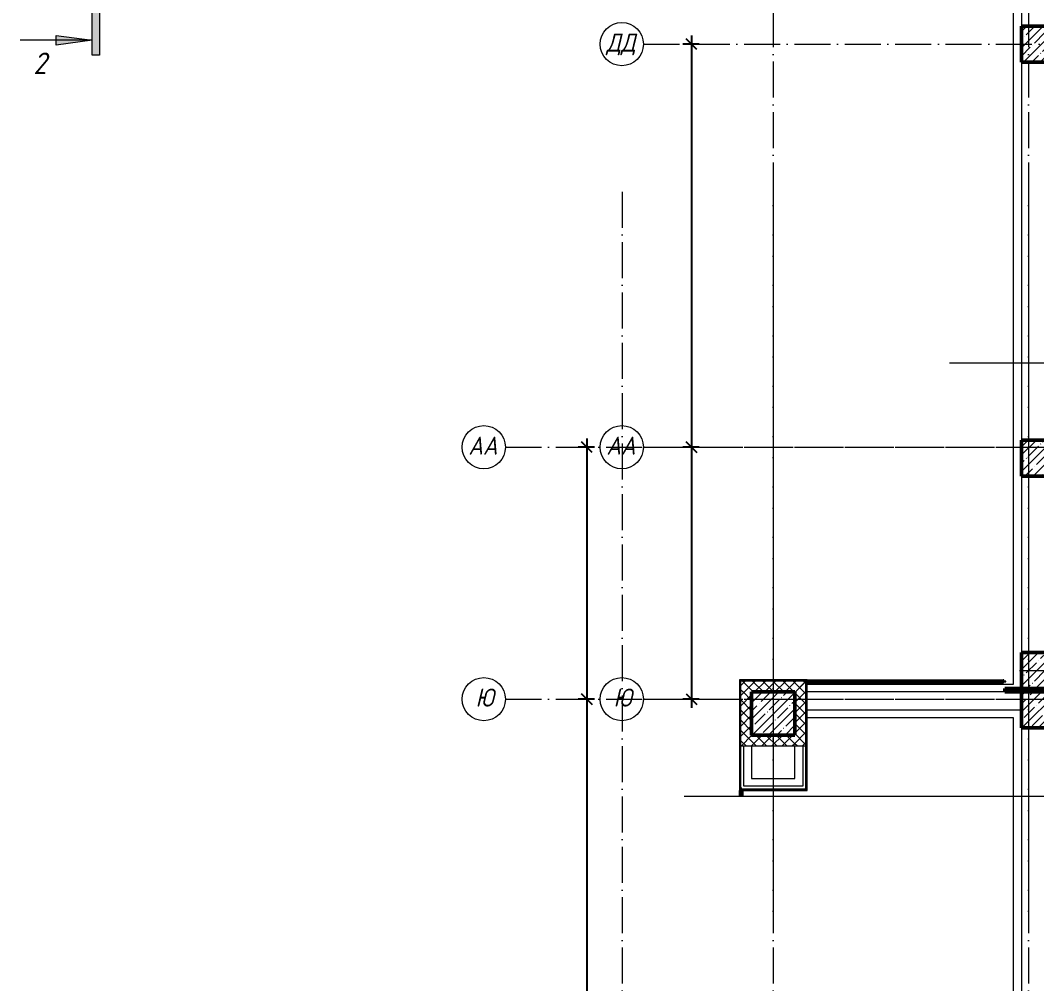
# Model space of a CAD drawing. Header units: millimetres. Extents: x -356862 to 418287, y 0 to 839748.
# Drawn here: x -115931 to -101803, y 497895 to 511277 of the extents above; entities that cross this region are included whole.
import ezdxf

# ---------------------------------------------------------------- set-up
doc = ezdxf.new("R2010")
doc.units = ezdxf.units.MM
doc.linetypes.add('50_200_ШТРИХ_1Т_ш5_п1_п1_', pattern=[700, 500, -100, 0, -100])
for name, color, linetype, lineweight in [('A-____-____-DIMS', 7, 'Continuous', 9), ('A-DETL-GENF-OTLN', 7, 'Continuous', 9), ('A-GENM-____-OTLN', 7, 'Continuous', 9), ('A-WALL-____-MCUT', 7, 'Continuous', 13), ('A-WALL-____-MCUT-1', 7, 'Continuous', 9), ('A-WALL-____-MCUT-2', 7, 'Continuous', 50), ('A-WALL-____-MCUT-3', 7, 'Continuous', 9), ('A-WALL-____-OTLN', 7, 'Continuous', 9), ('A-WALL-____-PATT-1', 7, 'Continuous', 9), ('A-WALL-FNSH-MCUT-1', 7, 'Continuous', 9), ('G-____-____-SYMB', 7, 'Continuous', 9), ('S-COLS-____-MCUT', 7, 'Continuous', 50), ('S-COLS-____-OTLN', 7, 'Continuous', 9), ('S-GRID-____-IDEN', 7, 'Continuous', 9), ('S-GRID-____-OTLN-1', 7, '50_200_ШТРИХ_1Т_ш5_п1_п1_', 9)]:
    doc.layers.add(name, color=color, linetype=linetype, lineweight=lineweight)
doc.layers.add('A-GENM-____-OTLN-2', color=7, linetype='Continuous', lineweight=9, true_color=0xf3e072)
doc.styles.add('ISOCPEUR_I', font='isocpeui.ttf', dxfattribs={"width": 0.9, "height": 2.5})
doc.styles.add('ISOCPEUR_I_10', font='isocpeui.ttf', dxfattribs={"width": 0.9, "height": 180})
doc.styles.add('ISOCPEUR_I_9', font='isocpeui.ttf', dxfattribs={"width": 0.9, "height": 250})
doc.dimstyles.new('ISO-2_5_0_9К_БОЛЬШОЙ_ОСИ', dxfattribs={"dimscale": 304.8, "dimtxt": 248.995294, "dimasz": 0.492126, "dimexe": 0.393701, "dimexo": 0, "dimgap": 0, "dimtad": 1, "dimdec": 0, "dimzin": 0, "dimdsep": 46, "dimtxsty": 'ISOCPEUR_I', "dimblk1": 'OBLIQUE', "dimblk2": 'OBLIQUE', "dimsah": 1, "dimcen": 0.09, "dimdle": 0.393701, "dimazin": 0, "dimtfac": 1, "dimtdec": 4, "dimtix": 1, "dimtmove": 0, "dimatfit": 3, "dimfxl": 1, "dimtvp": 1, "dimtolj": 1, "dimtzin": 0, "dimarcsym": 2})
pattern_1 = [(45, (-71050, -42631.04), (-114.04925, 114.04925), []), (45, (-70935.95, -42631.04), (-114.04925, 114.04925), [201.613, -40.323, 3.353, -36.97])]
pattern_2 = [(45, (-74750, -43231.04), (-114.04925, 114.04925), []), (45, (-74635.95, -43231.04), (-114.04925, 114.04925), [201.613, -40.323, 3.353, -36.97])]
pattern_3 = [(315, (-46181.04, 74750), (114.04925, 114.04925), []), (315, (-46181.04, 74635.95), (114.04925, 114.04925), [201.613, -40.323, 3.353, -36.97])]
pattern_4 = [(45, (-74750, -42681.04), (-114.04925, 114.04925), []), (45, (-74635.95, -42681.04), (-114.04925, 114.04925), [201.613, -40.323, 3.353, -36.97])]
pattern_5 = [(45, (-176515.07, 459015.94), (-70.71068, 70.71068), []), (135, (-176515.07, 459015.94), (-70.71068, -70.71068), [])]

# ---------------------------------------------------------------- blocks, each defined once
blk = doc.blocks.new('BSC_Колонна _Прямоугольная - 600х600-25984397-АР1_План отверстий 1 этажа в осях 1-64_А-ГГ')
at = {"layer": 'S-COLS-____-OTLN'}
h = blk.add_hatch(dxfattribs=at)
h.set_pattern_fill('FP_36', color=256, style=0, pattern_type=2)
h.set_pattern_definition(pattern_1)
h.paths.add_polyline_path([(-300, -300), (300, -300), (300, 300), (-300, 300)], flags=0)
at = {"layer": 'S-COLS-____-MCUT'}
for p, q in [((300, 300), (-300, 300)), ((-300, 300), (-300, -300)), ((300, -300), (300, 300)), ((-300, -300), (300, -300))]:
    blk.add_line(p, q, dxfattribs=at)
blk = doc.blocks.new('BSC_Колонна _Прямоугольная - 500х500-V89-АР1_План отверстий 1 этажа в осях 1-64_А-ГГ')
at = {"layer": 'S-COLS-____-OTLN'}
h = blk.add_hatch(dxfattribs=at)
h.set_pattern_fill('FP_121', color=256, style=0, pattern_type=2)
h.set_pattern_definition(pattern_2)
h.paths.add_polyline_path([(-250, -250), (250, -250), (250, 250), (-250, 250)], flags=0)
at = {"layer": 'S-COLS-____-MCUT'}
for p, q in [((250, 250), (-250, 250)), ((-250, 250), (-250, -250)), ((250, -250), (250, 250)), ((-250, -250), (250, -250))]:
    blk.add_line(p, q, dxfattribs=at)
blk = doc.blocks.new('BSC_Колонна _Прямоугольная - 500х500-V128-АР1_План отверстий 1 этажа в осях 1-64_А-ГГ')
at = {"layer": 'S-COLS-____-OTLN'}
h = blk.add_hatch(dxfattribs=at)
h.set_pattern_fill('FP_161', color=256, style=0, pattern_type=2)
h.set_pattern_definition(pattern_3)
h.paths.add_polyline_path([(-250, 250), (-250, -250), (250, -250), (250, 250)], flags=0)
at = {"layer": 'S-COLS-____-MCUT'}
for p, q in [((250, 250), (-250, 250)), ((-250, 250), (-250, -250)), ((250, -250), (250, 250)), ((-250, -250), (250, -250))]:
    blk.add_line(p, q, dxfattribs=at)
blk = doc.blocks.new('BSC_Колонна _Прямоугольная - 500х500-V134-АР1_План отверстий 1 этажа в осях 1-64_А-ГГ')
at = {"layer": 'S-COLS-____-OTLN'}
h = blk.add_hatch(dxfattribs=at)
h.set_pattern_fill('FP_168', color=256, style=0, pattern_type=2)
h.set_pattern_definition(pattern_4)
h.paths.add_polyline_path([(-250, -250), (250, -250), (250, 250), (-250, 250), (-250, 193)], flags=0)
at = {"layer": 'S-COLS-____-MCUT'}
for p, q in [((250, 250), (-250, 250)), ((-250, 250), (-250, -250)), ((250, -250), (250, 250)), ((-250, -250), (250, -250))]:
    blk.add_line(p, q, dxfattribs=at)
blk = doc.blocks.new('DET_L_Линия разрыва - М100-27490010-АР1_План отверстий 1 этажа в осях 1-64_А-ГГ')
at = {"layer": 'A-DETL-GENF-OTLN'}
blk.add_line((28800, 0), (14700, 0), dxfattribs=at)
blk = doc.blocks.new('Ось сетки - Круг_Ø6_00__ISO-2_5_0_9K_-25732049-АР1_План отверстий 1 этажа в осях 1-64_А-ГГ')
at = {"layer": 'S-GRID-____-IDEN'}
blk.add_circle((0, 0), 3, dxfattribs=at)
blk = doc.blocks.new('_Oblique')
at = {"color": 0, "linetype": 'ByBlock', "lineweight": -2}
blk.add_line((-0.5, -0.5), (0.5, 0.5), dxfattribs=at)
blk = doc.blocks.new('*D13239')
at = {"layer": 'A-____-____-DIMS', "color": 0, "lineweight": -2, "transparency": 16777216}
for p, q in [((-107949, 505347), (-108175, 505347)), ((-108055, 505467), (-108055, 501727)), ((-107949, 501847), (-108175, 501847))]:
    blk.add_line(p, q, dxfattribs=at)
at = {"layer": 'Defpoints', "color": 0, "transparency": 16777216}
for p in [(-107949, 505347), (-108055, 501847), (-107949, 501847)]:
    blk.add_point(p, dxfattribs=at)
at = {"layer": 'A-____-____-DIMS', "color": 0, "lineweight": -2, "transparency": 16777216, "xscale": 150, "yscale": 150, "zscale": 150}
for p, rotation in [((-108055, 505347), 90), ((-108055, 501847), 270)]:
    blk.add_blockref('_Oblique', p, dxfattribs=dict(at, rotation=rotation))
at = {"layer": 'A-____-____-DIMS', "color": 0, "transparency": 16777216, "insert": (-108056, 503597), "char_height": 2.5, "width": 758.48, "attachment_point": 5, "rotation": 90, "style": 'ISOCPEUR_I'}
blk.add_mtext('\\A1;3500', dxfattribs=at)
blk = doc.blocks.new('*D13240')
at = {"layer": 'A-____-____-DIMS', "color": 0, "lineweight": -2, "transparency": 16777216}
for p, q in [((-108055, 501967), (-108055, 495577)), ((-107949, 501847), (-108175, 501847)), ((-107949, 495697), (-108175, 495697))]:
    blk.add_line(p, q, dxfattribs=at)
at = {"layer": 'Defpoints', "color": 0, "transparency": 16777216}
for p in [(-107949, 501847), (-108055, 495697), (-107949, 495697)]:
    blk.add_point(p, dxfattribs=at)
at = {"layer": 'A-____-____-DIMS', "color": 0, "lineweight": -2, "transparency": 16777216, "xscale": 150, "yscale": 150, "zscale": 150}
for p, rotation in [((-108055, 501847), 90), ((-108055, 495697), 270)]:
    blk.add_blockref('_Oblique', p, dxfattribs=dict(at, rotation=rotation))
at = {"layer": 'A-____-____-DIMS', "color": 0, "transparency": 16777216, "insert": (-108056, 498772), "char_height": 2.5, "width": 701.02, "attachment_point": 5, "rotation": 90, "style": 'ISOCPEUR_I'}
blk.add_mtext('\\A1;6150', dxfattribs=at)
blk = doc.blocks.new('BSC_Колонна _Прямоугольная - 600х600-25984397-АР1_План отверстий 1 этажа в осях 1-64_Ю-ЯЯ')
at = {"layer": 'S-COLS-____-OTLN'}
h = blk.add_hatch(dxfattribs=at)
h.set_pattern_fill('FP_43', color=256, style=0, pattern_type=2)
h.set_pattern_definition(pattern_1)
h.paths.add_polyline_path([(-300, -300), (300, -300), (300, 300), (-300, 300), (-300, 62)], flags=0)
at = {"layer": 'S-COLS-____-MCUT'}
for p, q in [((300, 300), (-300, 300)), ((-300, 300), (-300, -300)), ((300, -300), (300, 300)), ((-300, -300), (300, -300))]:
    blk.add_line(p, q, dxfattribs=at)
blk = doc.blocks.new('BSC_Колонна _Прямоугольная - 500х500-V43-АР1_План отверстий 1 этажа в осях 1-64_Ю-ЯЯ')
at = {"layer": 'S-COLS-____-OTLN'}
h = blk.add_hatch(dxfattribs=at)
h.set_pattern_fill('FP_50', color=256, style=0, pattern_type=2)
h.set_pattern_definition([(315, (-51931.04, 74750), (114.04925, 114.04925), []), (315, (-51931.04, 74635.95), (114.04925, 114.04925), [201.613, -40.323, 3.353, -36.97])])
h.paths.add_polyline_path([(-250, 250), (-250, -250), (250, -250), (250, 250)], flags=0)
at = {"layer": 'S-COLS-____-MCUT'}
for p, q in [((250, 250), (-250, 250)), ((-250, 250), (-250, -250)), ((250, -250), (250, 250)), ((-250, -250), (250, -250))]:
    blk.add_line(p, q, dxfattribs=at)
blk = doc.blocks.new('BSC_Колонна _Прямоугольная - 500х500-V60-АР1_План отверстий 1 этажа в осях 1-64_Ю-ЯЯ')
at = {"layer": 'S-COLS-____-OTLN'}
h = blk.add_hatch(dxfattribs=at)
h.set_pattern_fill('FP_67', color=256, style=0, pattern_type=2)
h.set_pattern_definition(pattern_2)
h.paths.add_polyline_path([(-250, -250), (250, -250), (250, 250), (-250, 250)], flags=0)
at = {"layer": 'S-COLS-____-MCUT'}
for p, q in [((250, 250), (-250, 250)), ((-250, 250), (-250, -250)), ((250, -250), (250, 250)), ((-250, -250), (250, -250))]:
    blk.add_line(p, q, dxfattribs=at)
blk = doc.blocks.new('BSC_Колонна _Прямоугольная - 500х500-V135-АР1_План отверстий 1 этажа в осях 1-64_Ю-ЯЯ')
at = {"layer": 'S-COLS-____-OTLN'}
h = blk.add_hatch(dxfattribs=at)
h.set_pattern_fill('FP_146', color=256, style=0, pattern_type=2)
h.set_pattern_definition(pattern_3)
h.paths.add_polyline_path([(-250, 250), (-250, -250), (250, -250), (250, 250)], flags=0)
at = {"layer": 'S-COLS-____-MCUT'}
for p, q in [((250, 250), (-250, 250)), ((-250, 250), (-250, -250)), ((250, -250), (250, 250)), ((-250, -250), (250, -250))]:
    blk.add_line(p, q, dxfattribs=at)
blk = doc.blocks.new('BSC_Колонна _Прямоугольная - 500х500-V142-АР1_План отверстий 1 этажа в осях 1-64_Ю-ЯЯ')
at = {"layer": 'S-COLS-____-OTLN'}
h = blk.add_hatch(dxfattribs=at)
h.set_pattern_fill('FP_153', color=256, style=0, pattern_type=2)
h.set_pattern_definition(pattern_4)
h.paths.add_polyline_path([(-250, -250), (250, -250), (250, 250), (-250, 250), (-250, 12)], flags=0)
at = {"layer": 'S-COLS-____-MCUT'}
for p, q in [((250, 250), (-250, 250)), ((-250, 250), (-250, -250)), ((250, -250), (250, 250)), ((-250, -250), (250, -250))]:
    blk.add_line(p, q, dxfattribs=at)
blk = doc.blocks.new('О_Общий_Откосы металлические_СКБ_Боковой - О_Общий_Откосы металлические_СКБ_Боковой-32400686-АР1_План отверстий 1 этажа в осях 1-64_Ю-ЯЯ')
at = {"layer": 'A-GENM-____-OTLN-2'}
blk.add_hatch(color=256, dxfattribs=at).paths.add_polyline_path([(23, -21), (23, -28), (60, -28), (60, -21), (30, -21), (30, 0), (23, 0)], flags=0)
at = {"layer": 'A-GENM-____-OTLN'}
for p, q in [((23, 0), (23, -21)), ((30, 0), (23, 0)), ((30, -21), (30, 0)), ((23, -28), (60, -28)), ((60, -21), (30, -21)), ((60, -28), (60, -21))]:
    blk.add_line(p, q, dxfattribs=at)
blk = doc.blocks.new('О_Общий_Откосы металлические_СКБ_Верхний - О_Общий_Откосы металлические_СКБ_Верхний-32400688-АР1_План отверстий 1 этажа в осях 1-64_Ю-ЯЯ')
at = {"layer": 'A-GENM-____-OTLN-2'}
for points in [[(2090.5, -21), (2170.5, -21), (2170.5, 0), (2090.5, 0)], [(2090.5, -28), (2170.5, -28), (2170.5, -21), (2090.5, -21)], [(2090.5, -50), (2170.5, -50), (2170.5, -28), (2090.5, -28)]]:
    blk.add_hatch(color=256, dxfattribs=at).paths.add_polyline_path(points, flags=0)
at = {"layer": 'A-GENM-____-OTLN'}
for p, q in [((2090.5, 0), (2170.5, 0)), ((2170.5, 0), (2170.5, -21)), ((2090.5, -21), (2170.5, -21)), ((2090.5, -28), (2170.5, -28)), ((2090.5, -50), (2170.5, -50)), ((2170.5, -21), (2170.5, -28)), ((2170.5, -28), (2170.5, -50))]:
    blk.add_line(p, q, dxfattribs=at)
blk = doc.blocks.new('О_Общий_Откосы металлические_СКБ_Боковой - О_Общий_Откосы металлические_СКБ_Боковой-32400687-АР1_План отверстий 1 этажа в осях 1-64_Ю-ЯЯ')
at = {"layer": 'A-GENM-____-OTLN-2'}
blk.add_hatch(color=256, dxfattribs=at).paths.add_polyline_path([(-60, -28), (-23, -28), (-23, 0), (-30, 0), (-30, -21), (-60, -21)], flags=0)
at = {"layer": 'A-GENM-____-OTLN'}
for p, q in [((-30, 0), (-30, -21)), ((-23, 0), (-30, 0)), ((-23, -21), (-23, 0)), ((-30, -21), (-60, -21)), ((-60, -21), (-60, -28)), ((-60, -28), (-23, -28))]:
    blk.add_line(p, q, dxfattribs=at)
blk = doc.blocks.new('О_Общий_Откосы металлические_СКБ_Верхний - О_Общий_Откосы металлические_СКБ_Верхний-32978967-АР1_План отверстий 1 этажа в осях 1-64_Ю-ЯЯ')
at = {"layer": 'A-GENM-____-OTLN-2'}
for points in [[(1337, -21), (1363, -21), (1363, 0), (-1363, 0), (-1363, -21), (-431, -21)], [(1363, -28), (1363, -21), (-1363, -21), (-1363, -28), (1337, -28)], [(1363, -50), (1363, -28), (-1363, -28), (-1363, -50), (1341, -50)]]:
    blk.add_hatch(color=256, dxfattribs=at).paths.add_polyline_path(points, flags=0)
at = {"layer": 'A-GENM-____-OTLN'}
for p, q in [((-1363, -21), (-1363, 0)), ((-1363, 0), (1363, 0)), ((1363, 0), (1363, -21)), ((-1363, -28), (-1363, -21)), ((-1363, -21), (1363, -21)), ((-1363, -50), (-1363, -28)), ((-1363, -28), (1363, -28)), ((-1363, -50), (1363, -50)), ((1363, -21), (1363, -28)), ((1363, -28), (1363, -50))]:
    blk.add_line(p, q, dxfattribs=at)
blk = doc.blocks.new('DET_L_Линия разрыва - М100-27489994-АР1_План отверстий 1 этажа в осях 1-64_Ю-ЯЯ')
at = {"layer": 'A-DETL-GENF-OTLN'}
blk.add_line((15850, 0), (0, 0), dxfattribs=at)
blk = doc.blocks.new('Ось сетки - Круг_Ø6_00__ISO-2_5_0_9K_-25732049-АР1_План отверстий 1 этажа в осях 1-64_Ю-ЯЯ')
at = {"layer": 'S-GRID-____-IDEN'}
blk.add_circle((0, 0), 3, dxfattribs=at)
blk = doc.blocks.new('Разрез - Концевая часть разреза-18266132-АР1_План отверстий 1 этажа в осях 1-64_Ю-ЯЯ')
at = {"layer": 'G-____-____-SYMB'}
for points in [[(0, 0.5), (0, -0.5), (-9, -0.5), (-9, 0.5)], [(-6.29, -5.5), (-7.61, -5.5), (-6.95, -0.5)]]:
    blk.add_hatch(color=256, dxfattribs=at).paths.add_polyline_path(points, flags=0)
for p, q in [((0, 0.5), (-9, 0.5)), ((-9, 0.5), (-9, -0.5)), ((0, -0.5), (0, 0.5)), ((-9, -0.5), (0, -0.5)), ((-6.95, -0.5), (-7.61, -5.5)), ((-6.95, -0.5), (-6.95, -10.5)), ((-6.29, -5.5), (-6.95, -0.5)), ((-7.61, -5.5), (-6.29, -5.5))]:
    blk.add_line(p, q, dxfattribs=at)
blk = doc.blocks.new('*D13561')
at = {"layer": 'A-____-____-DIMS', "color": 0, "lineweight": -2, "transparency": 16777216}
for p, q in [((-106600, 511067), (-106600, 505227)), ((-106494, 510947), (-106720, 510947)), ((-106494, 505347), (-106720, 505347))]:
    blk.add_line(p, q, dxfattribs=at)
at = {"layer": 'Defpoints', "color": 0, "transparency": 16777216}
for p in [(-106494, 510947), (-106600, 505347), (-106494, 505347)]:
    blk.add_point(p, dxfattribs=at)
at = {"layer": 'A-____-____-DIMS', "color": 0, "lineweight": -2, "transparency": 16777216, "xscale": 150, "yscale": 150, "zscale": 150}
for p, rotation in [((-106600, 510947), 90), ((-106600, 505347), 270)]:
    blk.add_blockref('_Oblique', p, dxfattribs=dict(at, rotation=rotation))
at = {"layer": 'A-____-____-DIMS', "color": 0, "transparency": 16777216, "insert": (-106601, 508147), "char_height": 2.5, "width": 758.48, "attachment_point": 5, "rotation": 90, "style": 'ISOCPEUR_I'}
blk.add_mtext('\\A1;5600', dxfattribs=at)
blk = doc.blocks.new('*D13562')
at = {"layer": 'A-____-____-DIMS', "color": 0, "lineweight": -2, "transparency": 16777216}
for p, q in [((-106494, 505347), (-106720, 505347)), ((-106600, 505467), (-106600, 501727)), ((-106494, 501847), (-106720, 501847))]:
    blk.add_line(p, q, dxfattribs=at)
at = {"layer": 'Defpoints', "color": 0, "transparency": 16777216}
for p in [(-106494, 505347), (-106600, 501847), (-106494, 501847)]:
    blk.add_point(p, dxfattribs=at)
at = {"layer": 'A-____-____-DIMS', "color": 0, "lineweight": -2, "transparency": 16777216, "xscale": 150, "yscale": 150, "zscale": 150}
for p, rotation in [((-106600, 505347), 90), ((-106600, 501847), 270)]:
    blk.add_blockref('_Oblique', p, dxfattribs=dict(at, rotation=rotation))
at = {"layer": 'A-____-____-DIMS', "color": 0, "transparency": 16777216, "insert": (-106601, 503597), "char_height": 2.5, "width": 758.48, "attachment_point": 5, "rotation": 90, "style": 'ISOCPEUR_I'}
blk.add_mtext('\\A1;3500', dxfattribs=at)

msp = doc.modelspace()

# ---------------------------------------------------------------- hatches: boundary and pattern name
at = {"layer": 'A-WALL-____-PATT-1'}
h = msp.add_hatch(dxfattribs=at)
h.set_pattern_fill('FP_1', color=256, style=0, pattern_type=2)
h.set_pattern_definition(pattern_5)
h.paths.add_polyline_path([(-102115.0675, 501946.983), (-102115.0675, 501996.983), (-102165.0675, 501996.983), (-102165.0675, 501946.983)], flags=0)
h.paths.add_polyline_path([(-102115.0675, 513946.983), (-102115.0675, 514196.983), (-102165.0675, 514196.983), (-102165.0675, 513946.983)], flags=0)
h = msp.add_hatch(dxfattribs=at)
h.set_pattern_fill('FP_1', color=256, style=0, pattern_type=2)
h.set_pattern_definition(pattern_5)
h.paths.add_polyline_path([(-102115.0675, 501946.983), (-102015.0675, 501946.983), (-102015.0675, 501996.983), (-102115.0675, 501996.983)], flags=0)
h.paths.add_polyline_path([(-102015.0675, 513946.983), (-102015.0675, 514196.983), (-102115.0675, 514196.983), (-102115.0675, 513946.983)], flags=0)
h = msp.add_hatch(dxfattribs=at)
h.set_pattern_fill('FP_1', color=256, style=0, pattern_type=2)
h.set_pattern_definition(pattern_5)
h.paths.add_polyline_path([(-105765.0675, 501946.983), (-105165.0675, 501946.983), (-105165.0675, 502096.983), (-105915.0675, 502096.983), (-105915.0675, 501946.983), (-105831.446, 501946.983)], flags=0)
h = msp.add_hatch(dxfattribs=at)
h.set_pattern_fill('FP_1', color=256, style=0, pattern_type=2)
h.set_pattern_definition(pattern_5)
h.paths.add_polyline_path([(-105765.0675, 501946.983), (-105165.0675, 501946.983), (-105165.0675, 502096.983), (-105915.0675, 502096.983), (-105915.0675, 501946.983), (-105830.4495, 501946.983)], flags=0)
h = msp.add_hatch(dxfattribs=at)
h.set_pattern_fill('FP_1', color=256, style=0, pattern_type=2)
h.set_pattern_definition(pattern_5)
h.paths.add_polyline_path([(-105015.0675, 501196.983), (-105015.0675, 502096.983), (-105165.0675, 502096.983), (-105165.0675, 501196.983)], flags=0)
h = msp.add_hatch(dxfattribs=at)
h.set_pattern_fill('FP_1', color=256, style=0, pattern_type=2)
h.set_pattern_definition(pattern_5)
h.paths.add_polyline_path([(-105165.0675, 501196.983), (-105015.0675, 501196.983), (-105015.0675, 502088.983), (-105032.0675, 502088.983), (-105032.0675, 502095.983), (-105165.0675, 502095.983), (-105165.0675, 501346.983)], flags=0)
h = msp.add_hatch(dxfattribs=at)
h.set_pattern_fill('FP_1', color=256, style=0, pattern_type=2)
h.set_pattern_definition(pattern_5)
h.paths.add_polyline_path([(-105915.0675, 501196.983), (-105765.0675, 501196.983), (-105765.0675, 501946.983), (-105915.0675, 501946.983)], flags=0)
h = msp.add_hatch(dxfattribs=at)
h.set_pattern_fill('FP_1', color=256, style=0, pattern_type=2)
h.set_pattern_definition(pattern_5)
h.paths.add_polyline_path([(-105765.0675, 501196.983), (-105765.0675, 501946.983), (-105915.0675, 501946.983), (-105915.0675, 501196.983), (-105830.4495, 501196.983)], flags=0)
h = msp.add_hatch(dxfattribs=at)
h.set_pattern_fill('FP_1', color=256, style=0, pattern_type=2)
h.set_pattern_definition(pattern_5)
h.paths.add_polyline_path([(-102165.0675, 468496.983), (-102115.0675, 468496.983), (-102115.0675, 468746.983), (-102165.0675, 468746.983)], flags=0)
h.paths.add_polyline_path([(-102115.0675, 501946.983), (-102115.0675, 501996.983), (-102165.0675, 501996.983), (-102165.0675, 501946.983)], flags=0)
h = msp.add_hatch(dxfattribs=at)
h.set_pattern_fill('FP_1', color=256, style=0, pattern_type=2)
h.set_pattern_definition(pattern_5)
h.paths.add_polyline_path([(-102021.0675, 468496.983), (-102015.0675, 468496.983), (-102015.0675, 468671.983), (-102021.0675, 468671.983), (-102021.0675, 468746.983), (-102115.0675, 468746.983), (-102115.0675, 468496.983), (-102036.2849, 468496.983)], flags=0)
h.paths.add_polyline_path([(-102115.0675, 501946.983), (-102015.0675, 501946.983), (-102015.0675, 501996.983), (-102115.0675, 501996.983)], flags=0)
h = msp.add_hatch(dxfattribs=at)
h.set_pattern_fill('FP_1', color=256, style=0, pattern_type=2)
h.set_pattern_definition(pattern_5)
h.paths.add_polyline_path([(-105165.0675, 501196.983), (-105165.0675, 501346.983), (-105765.0675, 501346.983), (-105765.0675, 501196.983)], flags=0)
h = msp.add_hatch(dxfattribs=at)
h.set_pattern_fill('FP_1', color=256, style=0, pattern_type=2)
h.set_pattern_definition(pattern_5)
h.paths.add_polyline_path([(-105165.0675, 501196.983), (-105165.0675, 501346.983), (-105765.0675, 501346.983), (-105765.0675, 501196.983)], flags=0)

# ---------------------------------------------------------------- linework, layer by layer
at = {"layer": 'A-WALL-____-MCUT'}
for p, q in [((-102245.0675, 501996.983), (-102245.0675, 501946.983)), ((-102015.0675, 501996.983), (-102245.0675, 501996.983)), ((-102245.0675, 501946.983), (-102015.0675, 501946.983)), ((-102015.0675, 501946.983), (-102015.0675, 501996.983))]:
    msp.add_line(p, q, dxfattribs=at)
at = {"layer": 'A-WALL-____-MCUT-1'}
for p, q in [((-105927.0675, 502108.983), (-105003.0675, 502108.983)), ((-105927.0675, 500584.983), (-105927.0675, 502108.983)), ((-105922.0675, 502103.983), (-105008.0675, 502103.983)), ((-105922.0675, 500589.983), (-105922.0675, 502103.983)), ((-105015.0675, 502096.983), (-105915.0675, 502096.983)), ((-105008.0675, 502103.983), (-105008.0675, 502096.983)), ((-105008.0675, 502088.983), (-105008.0675, 500589.983)), ((-105003.0675, 502108.983), (-105003.0675, 502096.983)), ((-105003.0675, 502088.983), (-105003.0675, 500584.983)), ((-102165.0675, 501946.983), (-102165.0675, 501996.983)), ((-102115.0675, 501946.983), (-102115.0675, 501996.983)), ((-105915.0675, 501196.983), (-105015.0675, 501196.983)), ((-105914.0675, 500584.983), (-105927.0675, 500584.983)), ((-105914.0675, 500589.983), (-105922.0675, 500589.983)), ((-105008.0675, 500589.983), (-105907.0675, 500589.983)), ((-105003.0675, 500584.983), (-105907.0675, 500584.983))]:
    msp.add_line(p, q, dxfattribs=at)
at = {"layer": 'A-WALL-____-MCUT-2'}
for p, q in [((-102245.0675, 501996.983), (-102245.0675, 501946.983)), ((-102015.0675, 501996.983), (-102245.0675, 501996.983)), ((-102245.0675, 501946.983), (-102015.0675, 501946.983)), ((-102015.0675, 501946.983), (-102015.0675, 501996.983))]:
    msp.add_line(p, q, dxfattribs=at)
at = {"layer": 'A-WALL-____-MCUT-3'}
for p, q in [((-105927.0675, 502108.983), (-105003.0675, 502108.983)), ((-105927.0675, 500584.983), (-105927.0675, 502108.983)), ((-105922.0675, 502103.983), (-105008.0675, 502103.983)), ((-105922.0675, 500589.983), (-105922.0675, 502103.983)), ((-105015.0675, 502096.983), (-105915.0675, 502096.983)), ((-105008.0675, 502103.983), (-105008.0675, 500589.983)), ((-105003.0675, 502108.983), (-105003.0675, 500584.983)), ((-102165.0675, 501946.983), (-102165.0675, 501996.983)), ((-102115.0675, 501946.983), (-102115.0675, 501996.983)), ((-105915.0675, 501196.983), (-105015.0675, 501196.983)), ((-105003.0675, 500584.983), (-105927.0675, 500584.983)), ((-105008.0675, 500589.983), (-105922.0675, 500589.983))]:
    msp.add_line(p, q, dxfattribs=at)
at = {"layer": 'A-WALL-____-OTLN'}
for p, q in [((-102125.0675, 502056.983), (-102125.0675, 513946.983)), ((-102015.0675, 513646.983), (-102015.0675, 511196.983)), ((-102015.0675, 510696.983), (-102015.0675, 505446.983)), ((-102125.0675, 502056.983), (-102125.0675, 506517.1216)), ((-102015.0675, 506517.1216), (-102015.0675, 505446.983)), ((-102015.0675, 504946.983), (-102015.0675, 502496.983)), ((-102015.0675, 504946.983), (-102015.0675, 502496.983)), ((-104995.0675, 502056.983), (-102125.0675, 502056.983)), ((-104995.0675, 502056.983), (-102125.0675, 502056.983)), ((-102245.0675, 501946.983), (-104995.0675, 501946.983)), ((-102245.0675, 501946.983), (-104995.0675, 501946.983)), ((-104995.0675, 501696.983), (-102015.0675, 501696.983)), ((-104995.0675, 501696.983), (-102015.0675, 501696.983)), ((-102125.0675, 501586.983), (-104995.0675, 501586.983)), ((-102125.0675, 501586.983), (-104995.0675, 501586.983)), ((-102125.0675, 495931.983), (-102125.0675, 501586.983)), ((-102125.0675, 500496.983), (-102125.0675, 501586.983)), ((-102015.0675, 501446.983), (-102015.0675, 495821.983)), ((-102015.0675, 501446.983), (-102015.0675, 500496.983)), ((-105875.0675, 500636.983), (-105875.0675, 501196.983)), ((-105875.0675, 500636.983), (-105875.0675, 501196.983)), ((-105765.0675, 501196.983), (-105765.0675, 500746.983)), ((-105765.0675, 501196.983), (-105765.0675, 500746.983)), ((-105165.0675, 500746.983), (-105165.0675, 501196.983)), ((-105165.0675, 500746.983), (-105165.0675, 501196.983)), ((-105055.0675, 501196.983), (-105055.0675, 500636.983)), ((-105055.0675, 501196.983), (-105055.0675, 500636.983)), ((-105765.0675, 500746.983), (-105165.0675, 500746.983)), ((-105765.0675, 500746.983), (-105165.0675, 500746.983)), ((-105055.0675, 500636.983), (-105875.0675, 500636.983)), ((-105055.0675, 500636.983), (-105875.0675, 500636.983))]:
    msp.add_line(p, q, dxfattribs=at)
at = {"layer": 'A-WALL-FNSH-MCUT-1'}
for p, q in [((-104995.0675, 502116.983), (-105935.0675, 502116.983)), ((-105935.0675, 502116.983), (-105935.0675, 500576.983)), ((-105002.0675, 502116.983), (-105935.0675, 502116.983)), ((-105935.0675, 502116.983), (-105935.0675, 500584.983)), ((-105915.0675, 500596.983), (-105915.0675, 502096.983)), ((-105915.0675, 500596.983), (-105915.0675, 502096.983)), ((-105015.0675, 502096.983), (-105015.0675, 500596.983)), ((-105015.0675, 502088.983), (-105015.0675, 500596.983)), ((-104995.0675, 500576.983), (-104995.0675, 502116.983)), ((-104995.0675, 500576.983), (-104995.0675, 502066.983)), ((-105935.0675, 500576.983), (-104995.0675, 500576.983)), ((-105015.0675, 500596.983), (-105915.0675, 500596.983)), ((-105015.0675, 500596.983), (-105907.0675, 500596.983)), ((-105885.0675, 500576.983), (-104995.0675, 500576.983))]:
    msp.add_line(p, q, dxfattribs=at)
at = {"layer": 'S-GRID-____-OTLN-1'}
for p, q in [((-105465.0675, 549908.7924), (-105465.0675, 498597.5699)), ((-101915.0675, 549908.7924), (-101915.0675, 498597.5699)), ((-107270.4298, 510946.983), (-72440.6609, 510946.983)), ((-107565.0675, 508896.9006), (-107565.0675, 454780.9128)), ((-105465.0675, 508896.9006), (-105465.0675, 454780.9128)), ((-101915.0675, 508896.9006), (-101915.0675, 470346.983)), ((-109188.297, 505346.983), (-86196.2802, 505346.983)), ((-107270.4298, 505346.983), (-86196.2802, 505346.983)), ((-102042.753, 502246.983), (-72550.8541, 502246.983)), ((-102042.753, 502246.983), (-72550.8541, 502246.983)), ((-109188.297, 501846.983), (-72440.6609, 501846.983)), ((-107270.4298, 501846.983), (-72440.6609, 501846.983))]:
    msp.add_line(p, q, dxfattribs=at)

# ---------------------------------------------------------------- block references
at = {"layer": 'A-DETL-GENF-OTLN', "rotation": 180}
msp.add_blockref('DET_L_Линия разрыва - М100-27490010-АР1_План отверстий 1 этажа в осях 1-64_А-ГГ', (-74215.0675, 506517.1216), dxfattribs=at)
at = {"layer": 'A-DETL-GENF-OTLN'}
msp.add_blockref('DET_L_Линия разрыва - М100-27489994-АР1_План отверстий 1 этажа в осях 1-64_Ю-ЯЯ', (-106705.0675, 500496.983), dxfattribs=at)
at = {"layer": 'A-GENM-____-OTLN'}
for name, p in [('О_Общий_Откосы металлические_СКБ_Боковой - О_Общий_Откосы металлические_СКБ_Боковой-32400687-АР1_План отверстий 1 этажа в осях 1-64_Ю-ЯЯ', (-104972.0675, 502116.983)), ('О_Общий_Откосы металлические_СКБ_Верхний - О_Общий_Откосы металлические_СКБ_Верхний-32978967-АР1_План отверстий 1 этажа в осях 1-64_Ю-ЯЯ', (-103632.0675, 502116.983)), ('О_Общий_Откосы металлические_СКБ_Боковой - О_Общий_Откосы металлические_СКБ_Боковой-32400686-АР1_План отверстий 1 этажа в осях 1-64_Ю-ЯЯ', (-102292.0675, 502116.983))]:
    msp.add_blockref(name, p, dxfattribs=at)
at = {"layer": 'A-GENM-____-OTLN', "rotation": 90.00000000000026}
for name, p in [('О_Общий_Откосы металлические_СКБ_Боковой - О_Общий_Откосы металлические_СКБ_Боковой-32400686-АР1_План отверстий 1 этажа в осях 1-64_Ю-ЯЯ', (-105935.0675, 500553.983)), ('О_Общий_Откосы металлические_СКБ_Верхний - О_Общий_Откосы металлические_СКБ_Верхний-32400688-АР1_План отверстий 1 этажа в осях 1-64_Ю-ЯЯ', (-105935.0675, 498406.483))]:
    msp.add_blockref(name, p, dxfattribs=at)
at = {"layer": 'G-____-____-SYMB', "extrusion": (0, 0, -1), "xscale": 99.99999999999993, "yscale": 99.99999999999993, "zscale": 99.99999999999993, "rotation": 90.00000000000053}
msp.add_blockref('Разрез - Концевая часть разреза-18266132-АР1_План отверстий 1 этажа в осях 1-64_Ю-ЯЯ', (114880.7588, 511695.1655), dxfattribs=at)
at = {"layer": 'S-COLS-____-OTLN', "rotation": 89.9999999999999}
for name, p in [('BSC_Колонна _Прямоугольная - 500х500-V43-АР1_План отверстий 1 этажа в осях 1-64_Ю-ЯЯ', (-101765.0675, 510946.983)), ('BSC_Колонна _Прямоугольная - 500х500-V128-АР1_План отверстий 1 этажа в осях 1-64_А-ГГ', (-101765.0675, 505196.983)), ('BSC_Колонна _Прямоугольная - 500х500-V135-АР1_План отверстий 1 этажа в осях 1-64_Ю-ЯЯ', (-101765.0675, 505196.983))]:
    msp.add_blockref(name, p, dxfattribs=at)
at = {"layer": 'S-COLS-____-OTLN'}
for name, p in [('BSC_Колонна _Прямоугольная - 500х500-V89-АР1_План отверстий 1 этажа в осях 1-64_А-ГГ', (-101765.0675, 502246.983)), ('BSC_Колонна _Прямоугольная - 500х500-V60-АР1_План отверстий 1 этажа в осях 1-64_Ю-ЯЯ', (-101765.0675, 502246.983)), ('BSC_Колонна _Прямоугольная - 600х600-25984397-АР1_План отверстий 1 этажа в осях 1-64_А-ГГ', (-105465.0675, 501646.983)), ('BSC_Колонна _Прямоугольная - 600х600-25984397-АР1_План отверстий 1 этажа в осях 1-64_Ю-ЯЯ', (-105465.0675, 501646.983)), ('BSC_Колонна _Прямоугольная - 500х500-V134-АР1_План отверстий 1 этажа в осях 1-64_А-ГГ', (-101765.0675, 501696.983)), ('BSC_Колонна _Прямоугольная - 500х500-V142-АР1_План отверстий 1 этажа в осях 1-64_Ю-ЯЯ', (-101765.0675, 501696.983))]:
    msp.add_blockref(name, p, dxfattribs=at)
at = {"layer": 'S-GRID-____-IDEN', "xscale": 99.99999999999993, "yscale": 99.99999999999993, "zscale": 99.99999999999993}
for name, p, rotation in [('Ось сетки - Круг_Ø6_00__ISO-2_5_0_9K_-25732049-АР1_План отверстий 1 этажа в осях 1-64_Ю-ЯЯ', (-107570.4298, 510946.983), 269.9999999999995), ('Ось сетки - Круг_Ø6_00__ISO-2_5_0_9K_-25732049-АР1_План отверстий 1 этажа в осях 1-64_А-ГГ', (-109488.297, 505346.983), 269.9999999999995), ('Ось сетки - Круг_Ø6_00__ISO-2_5_0_9K_-25732049-АР1_План отверстий 1 этажа в осях 1-64_Ю-ЯЯ', (-107570.4298, 505346.983), 269.9999999999994), ('Ось сетки - Круг_Ø6_00__ISO-2_5_0_9K_-25732049-АР1_План отверстий 1 этажа в осях 1-64_А-ГГ', (-109488.297, 501846.983), 269.9999999999995), ('Ось сетки - Круг_Ø6_00__ISO-2_5_0_9K_-25732049-АР1_План отверстий 1 этажа в осях 1-64_Ю-ЯЯ', (-107570.4298, 501846.983), 269.9999999999995)]:
    msp.add_blockref(name, p, dxfattribs=dict(at, rotation=rotation))

# ---------------------------------------------------------------- texts
at = {"layer": 'G-____-____-SYMB', "insert": (-115749.8585, 510830.3472), "char_height": 300, "width": 256.54, "attachment_point": 1, "style": 'ISOCPEUR_I_10'}
msp.add_mtext('\\fISOCPEUR|b0|i1|c204|p34|;2', dxfattribs=at)
at = {"layer": 'S-GRID-____-IDEN', "char_height": 250, "attachment_point": 1}
for s, insert, width, style in [('ДД', (-107784.5093, 511093.6154), 505.063125, 'ISOCPEUR_I_9'), ('АА', (-109702.3765, 505493.6154), 505.063125, 'ISOCPEUR_I'), ('АА', (-107784.5093, 505493.6154), 505.063125, 'ISOCPEUR_I_9'), ('\\fISOCPEUR|b0|i1|c204|p34|;\\W.9;Ю', (-109604.2765, 501993.6154), 266.961937, 'ISOCPEUR_I'), ('\\fISOCPEUR|b0|i1|c204|p34|;\\W.9;Ю', (-107686.4093, 501993.6154), 266.961937, 'ISOCPEUR_I_9')]:
    msp.add_mtext(s, dxfattribs=dict(at, insert=insert, width=width, style=style))

# ---------------------------------------------------------------- dimensions: what is measured, and where the dimension line sits
at = {"layer": 'A-____-____-DIMS'}
for base, p1, p2, override, picture, middle in [((-106599.7059, 505346.983), (-106493.6399, 510946.983), (-106493.6399, 505346.983), {"dimpost": '<>', "dimfxl": 5600}, '*D13561', (-106600.9559, 508146.983)), ((-108054.7095, 501846.983), (-107948.6435, 505346.983), (-107948.6435, 501846.983), {"dimpost": '<>', "dimfxl": 3500}, '*D13239', (-108055.9595, 503596.983)), ((-106599.7059, 501846.983), (-106493.6399, 505346.983), (-106493.6399, 501846.983), {"dimpost": '<>', "dimfxl": 3500}, '*D13562', (-106600.9559, 503596.983)), ((-108054.7095, 495696.983), (-107948.6435, 501846.983), (-107948.6435, 495696.983), {"dimpost": '<>', "dimfxl": 6150}, '*D13240', (-108055.9595, 498771.983))]:
    dim = msp.add_linear_dim(base=base, p1=p1, p2=p2, angle=90, dimstyle='ISO-2_5_0_9К_БОЛЬШОЙ_ОСИ', override=override, dxfattribs=at)
    dim.commit()
    dim.dimension.update_dxf_attribs({"geometry": picture, "text_midpoint": middle})

doc.saveas('drawing.dxf')
